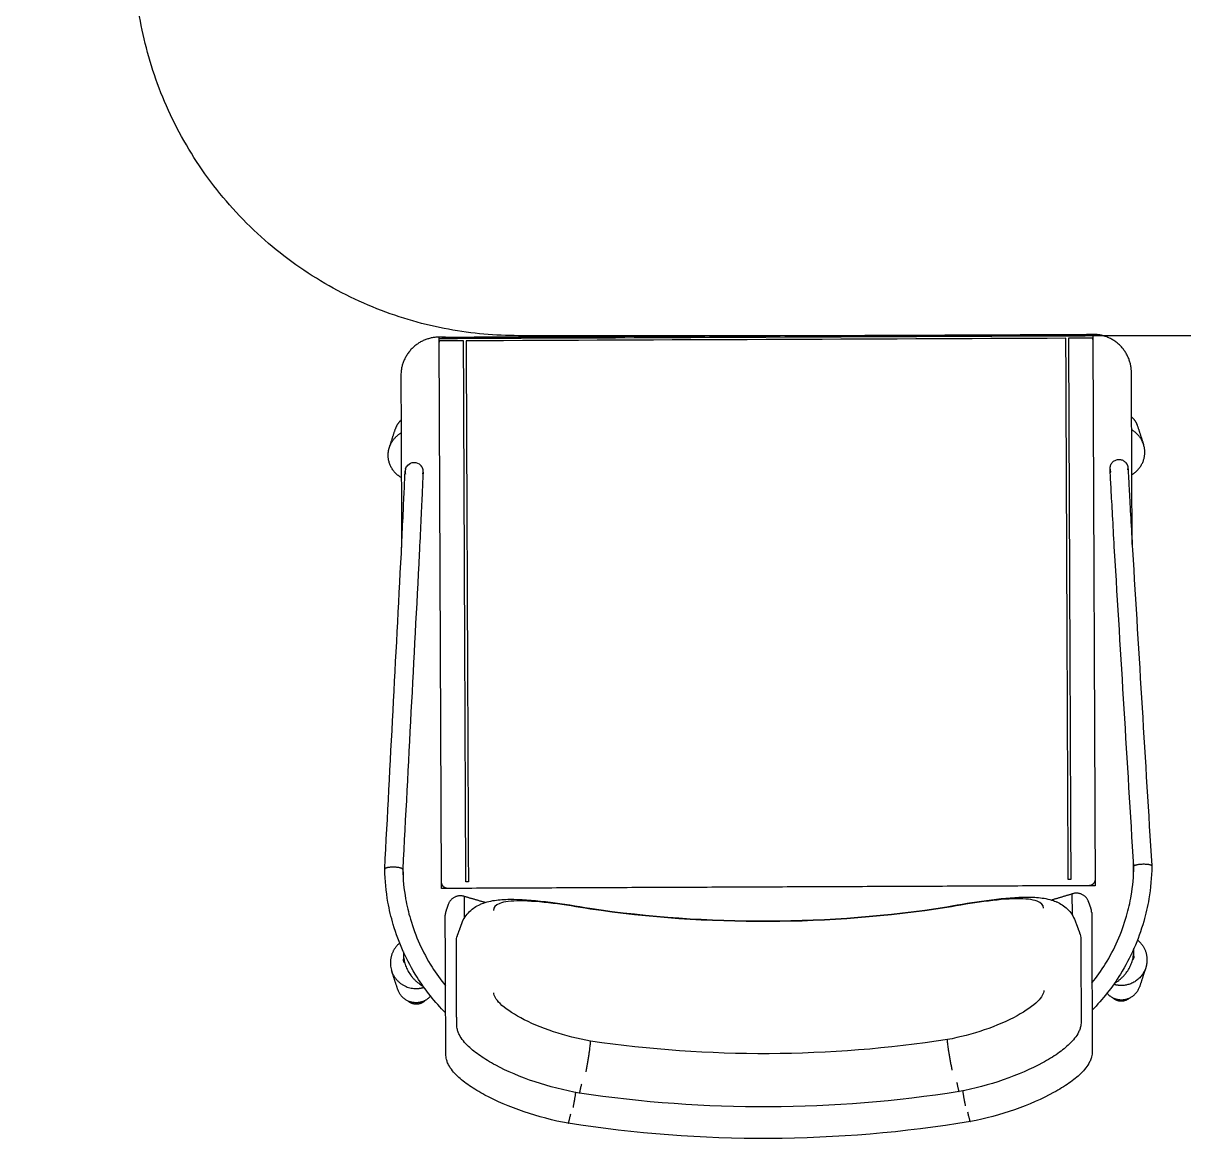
# Model space of a CAD drawing. Header units: millimetres. Extents: x 3429 to 24139, y -631 to 9878.
# Drawn here: x 8601.2 to 8682.7, y 3957.3 to 4035.6 of the extents above; entities that cross this region are included whole.
import ezdxf

# ---------------------------------------------------------------- set-up
doc = ezdxf.new("R2010")
doc.units = ezdxf.units.MM
for name, color, linetype, lineweight in [('multid_gorunus_3', 23, 'Continuous', 13), ('multid_gorunus_4', 15, 'Continuous', 9), ('multid_gorunus_5', 193, 'Continuous', 5), ('multid_gorunus_6', 54, 'Continuous', 0)]:
    doc.layers.add(name, color=color, linetype=linetype, lineweight=lineweight)

# ---------------------------------------------------------------- blocks, each defined once
blk = doc.blocks.new('sedir-2')
at = {"layer": 'multid_gorunus_3', "lineweight": -3}
blk.add_open_spline([(1517.856, 7853.434), (1517.856, 7798.434), (1517.856, 7763.434)], degree=2, dxfattribs=at)
blk.add_rational_spline([(1517.856, 7763.434), (1517.856, 7733.434), (1487.856, 7733.434)], [1, 0.707106781187, 1], degree=2, dxfattribs=at)
at = {"layer": 'multid_gorunus_4', "lineweight": -3}
for points, degree in [([(1517.747, 7808.245), (1539.247, 7808.337), (1560.747, 7808.428)], 2), ([(1560.747, 7808.428), (1560.751, 7807.428), (1560.756, 7806.429)], 2), ([(1517.747, 7808.245), (1517.748, 7807.995), (1517.75, 7807.745)], 2), ([(1562.497, 7808.096), (1562.243, 7808.003), (1561.99, 7807.911)], 2), ([(1562.835, 7808.156), (1568.255, 7808.179), (1573.676, 7808.202)], 2), ([(1518.055, 7806.346), (1539.155, 7806.436), (1560.255, 7806.526)], 2), ([(1563.05, 7806.651), (1562.218, 7806.647), (1561.386, 7806.644)], 2), ([(1563.481, 7806.863), (1563.948, 7807.038), (1564.414, 7807.213)], 2), ([(1564.415, 7807.213), (1564.583, 7807.276), (1564.758, 7807.306), (1564.933, 7807.307)], 3), ([(1564.933, 7807.307), (1568.146, 7807.321), (1571.359, 7807.334)], 2), ([(1517.956, 7759.245), (1517.856, 7782.745), (1517.756, 7806.245)], 2), ([(1518.056, 7759.246), (1517.99, 7774.912), (1517.923, 7790.579), (1517.856, 7806.245)], 3), ([(1560.256, 7806.326), (1539.156, 7806.236), (1518.056, 7806.146)], 2), ([(1518.056, 7806.146), (1518.123, 7790.546), (1518.189, 7774.946), (1518.256, 7759.347)], 3), ([(1560.756, 7806.428), (1560.856, 7782.928), (1560.956, 7759.429)], 2), ([(1576.779, 7797.792), (1576.778, 7797.799), (1576.777, 7797.806), (1576.776, 7797.813)], 3), ([(1576.902, 7768.18), (1576.903, 7768.187), (1576.904, 7768.194), (1576.905, 7768.201)], 3), ([(1518.256, 7759.347), (1539.356, 7759.437), (1560.456, 7759.526)], 2), ([(1560.456, 7759.327), (1539.357, 7759.237), (1518.257, 7759.147)], 2), ([(1563.252, 7759.226), (1562.42, 7759.222), (1561.589, 7759.219)], 2), ([(1564.621, 7758.675), (1564.153, 7758.846), (1563.685, 7759.017)], 2), ([(1565.141, 7758.586), (1564.966, 7758.585), (1564.791, 7758.613), (1564.622, 7758.675)], 3), ([(1571.567, 7758.613), (1568.354, 7758.599), (1565.141, 7758.586)], 2), ([(1517.963, 7757.745), (1517.964, 7757.495), (1517.965, 7757.245)], 2), ([(1560.962, 7757.929), (1560.963, 7757.679), (1560.964, 7757.429)], 2), ([(1562.203, 7757.956), (1562.457, 7757.866), (1562.712, 7757.776)], 2), ([(1573.891, 7757.765), (1568.47, 7757.742), (1563.05, 7757.719)], 2), ([(1560.964, 7757.429), (1539.465, 7757.337), (1517.965, 7757.245)], 2)]:
    blk.add_open_spline(points, degree=degree, dxfattribs=at)
for points, weights in [([(1560.247, 7808.426), (1560.747, 7808.428), (1560.749, 7807.928)], [1, 0.707106781186, 1]), ([(1517.75, 7807.745), (1517.749, 7807.911), (1517.848, 7808.045)], [1, 0.878679656441, 0.857864376269]), ([(1517.756, 7806.245), (1517.75, 7807.745), (1517.75, 7807.745)], [1, 0.707106779518, 1]), ([(1517.851, 7808.221), (1517.847, 7808.233), (1517.847, 7808.245)], [0.918640772541, 0.951184463522, 0.999999999997]), ([(1518.048, 7808.204), (1518.143, 7808.247), (1518.247, 7808.247)], [0.884091327405, 0.920427730249, 1]), ([(1561.99, 7807.911), (1561.064, 7807.574), (1561.386, 7806.644)], [1, 0.712396798679, 1]), ([(1562.835, 7808.156), (1562.661, 7808.155), (1562.497, 7808.096)], [0.895170103736, 0.932142628837, 1]), ([(1561.386, 7806.644), (1561.636, 7805.841), (1561.868, 7805.032)], [0.997449313068, 0.995532587617, 0.993752909251]), ([(1579.148, 7798.691), (1579.154, 7798.655), (1578.409, 7798.5)], [0.919982607931, 0.754921075134, 1]), ([(1579.122, 7798.675), (1579.12, 7798.686), (1579.118, 7798.697)], [0.979887091893, 0.979900389578, 0.97991370639]), ([(1579.148, 7798.692), (1579.148, 7798.692), (1579.148, 7798.691)], [0.923829718623, 0.922059218781, 0.920333323855]), ([(1576.066, 7797.622), (1576.813, 7797.773), (1576.806, 7797.808)], [1, 0.754711794281, 0.920264707243]), ([(1577.911, 7798.314), (1577.047, 7798.135), (1576.745, 7798.117)], [1, 0.726759951163, 0.963331120209]), ([(1562.394, 7796.862), (1562.396, 7796.852), (1562.455, 7796.852)], [0.920239726964, 0.952376403375, 1]), ([(1575.142, 7797.277), (1573.237, 7796.898), (1572.753, 7796.896)], [1, 0.707106781197, 1]), ([(1562.513, 7769.008), (1562.515, 7769.019), (1562.573, 7769.019)], [0.920239726933, 0.952376403348, 1]), ([(1575.264, 7768.703), (1573.356, 7769.065), (1572.872, 7769.063)], [1, 0.707106781276, 1]), ([(1576.932, 7768.185), (1576.938, 7768.221), (1576.19, 7768.365)], [0.919908362635, 0.754976133394, 1]), ([(1576.874, 7767.876), (1577.177, 7767.86), (1578.042, 7767.689)], [0.963331120326, 0.726759951095, 1]), ([(1579.282, 7767.322), (1579.289, 7767.358), (1578.541, 7767.507)], [0.92033332385, 0.754661051144, 1]), ([(1562.056, 7760.834), (1561.831, 7760.023), (1561.589, 7759.219)], [0.993753497358, 0.995532904313, 0.997449313068]), ([(1560.956, 7759.429), (1560.962, 7757.929), (1560.962, 7757.929)], [1, 0.707106779518, 1]), ([(1517.963, 7757.745), (1517.963, 7757.745), (1517.956, 7759.245)], [1, 0.707106779518, 1]), ([(1561.589, 7759.219), (1561.274, 7758.285), (1562.203, 7757.956)], [1, 0.712396798679, 1]), ([(1518.064, 7757.446), (1517.963, 7757.579), (1517.963, 7757.745)], [0.857861655714, 0.878671726909, 1]), ([(1560.962, 7757.929), (1560.964, 7757.429), (1560.464, 7757.427)], [1, 0.707106781188, 1]), ([(1562.712, 7757.776), (1562.876, 7757.718), (1563.05, 7757.719)], [1, 0.932142628738, 0.895170103627]), ([(1518.465, 7757.247), (1518.361, 7757.247), (1518.265, 7757.288)], [1, 0.920427730249, 0.884091327405])]:
    blk.add_rational_spline(points, weights, degree=2, dxfattribs=at)
for points, knots in [([(1517.856, 7806.245), (1517.855, 7806.497), (1517.854, 7806.748), (1517.853, 7806.981), (1517.852, 7807.235), (1517.851, 7807.467), (1517.85, 7807.659), (1517.849, 7807.852), (1517.848, 7808.005), (1517.848, 7808.105), (1517.848, 7808.197), (1517.847, 7808.245), (1517.847, 7808.245)], [0, 0, 0, 0, 0.758408, 0.758408, 0.758408, 1.580922, 1.580922, 1.580922, 2.403429, 2.403429, 2.403429, 3.161839, 3.161839, 3.161839, 3.161839]), ([(1518.047, 7808.246), (1518.047, 7808.246), (1518.048, 7808.198), (1518.048, 7808.106), (1518.048, 7808.005), (1518.049, 7807.853), (1518.05, 7807.66), (1518.051, 7807.468), (1518.052, 7807.235), (1518.053, 7806.982), (1518.054, 7806.78), (1518.055, 7806.564), (1518.055, 7806.346)], [0.001216, 0.001216, 0.001216, 0.001216, 0.75841, 0.75841, 0.75841, 1.580917, 1.580917, 1.580917, 2.403431, 2.403431, 2.403431, 3.061201, 3.061201, 3.061201, 3.061201]), ([(1573.676, 7808.202), (1573.818, 7808.203), (1573.954, 7808.184), (1574.127, 7808.141), (1574.17, 7808.129), (1574.258, 7808.1), (1574.303, 7808.083), (1574.398, 7808.044), (1574.447, 7808.022), (1574.494, 7807.998), (1574.822, 7807.834), (1575.123, 7807.588), (1575.402, 7807.3), (1575.655, 7807.04), (1575.903, 7806.733), (1576.4, 7806.024), (1576.646, 7805.626), (1576.888, 7805.183), (1577.367, 7804.307), (1577.826, 7803.269), (1578.223, 7802.129), (1578.601, 7801.041), (1578.917, 7799.872), (1579.148, 7798.691)], [0, 0, 0, 0, 0.740063, 0.740063, 0.98905, 0.98905, 1.265263, 1.265263, 1.576335, 1.576335, 1.576335, 3.758492, 3.758492, 3.758492, 5.686983, 5.686983, 7.598105, 7.598105, 7.598105, 11.403584, 11.403584, 11.403584, 15.033923, 15.033923, 15.033923, 15.033923]), ([(1562.394, 7796.862), (1562.197, 7797.918), (1562.023, 7798.966), (1561.891, 7799.941), (1561.747, 7801.005), (1561.654, 7801.957), (1561.636, 7802.805), (1561.626, 7803.233), (1561.636, 7803.627), (1561.711, 7804.393), (1561.781, 7804.792), (1561.912, 7805.167), (1561.934, 7805.229), (1561.957, 7805.291), (1561.994, 7805.38), (1562.006, 7805.407), (1562.017, 7805.433), (1562.145, 7805.719), (1562.317, 7806), (1562.812, 7806.515), (1563.12, 7806.728), (1563.481, 7806.863)], [0, 0, 0, 0, 3.240551, 3.240551, 3.240551, 6.750914, 6.750914, 6.750914, 8.54566, 8.54566, 10.395776, 10.395776, 10.395776, 10.699097, 10.699097, 10.83008, 10.83008, 10.83008, 12.225852, 12.225852, 13.646624, 13.646624, 13.646624, 13.646624]), ([(1571.359, 7807.334), (1571.502, 7807.335), (1571.638, 7807.317), (1571.811, 7807.273), (1571.854, 7807.261), (1571.942, 7807.232), (1571.987, 7807.215), (1572.082, 7807.177), (1572.131, 7807.154), (1572.178, 7807.13), (1572.506, 7806.967), (1572.807, 7806.72), (1573.086, 7806.432), (1573.339, 7806.171), (1573.586, 7805.864), (1574.082, 7805.155), (1574.327, 7804.756), (1574.568, 7804.314), (1575.046, 7803.437), (1575.503, 7802.398), (1575.895, 7801.257), (1576.27, 7800.166), (1576.581, 7798.993), (1576.806, 7797.808)], [0, 0, 0, 0, 0.740571, 0.740571, 0.989606, 0.989606, 1.265864, 1.265864, 1.576979, 1.576979, 1.576979, 3.758642, 3.758642, 3.758642, 5.686884, 5.686884, 7.597972, 7.597972, 7.597972, 11.403212, 11.403212, 11.403212, 15.041507, 15.041507, 15.041507, 15.041507]), ([(1562.492, 7804.394), (1562.255, 7804.393), (1561.871, 7804.04), (1561.703, 7802.431), (1561.936, 7799.873), (1562.269, 7797.842), (1562.455, 7796.852)], [0, 0, 0, 0, 2.936582, 6.167999, 9.480475, 12.604197, 12.604197, 12.604197, 12.604197]), ([(1568.92, 7804.421), (1569.156, 7804.423), (1569.767, 7804.074), (1570.914, 7802.47), (1572.034, 7799.916), (1572.568, 7797.886), (1572.753, 7796.896)], [0, 0, 0, 0, 2.936582, 6.167999, 9.480475, 12.604197, 12.604197, 12.604197, 12.604197]), ([(1579.148, 7798.691), (1580.001, 7793.527), (1580.442, 7788.25), (1580.464, 7783.012), (1580.486, 7777.774), (1580.091, 7772.494), (1579.282, 7767.322)], [0, 0, 0, 0, 15.772829, 15.772829, 15.772829, 31.545658, 31.545658, 31.545658, 31.545658]), ([(1576.806, 7797.808), (1577.578, 7792.917), (1577.978, 7787.957), (1578, 7783.002), (1578.021, 7778.046), (1577.663, 7773.083), (1576.932, 7768.185)], [0, 0, 0, 0, 14.887743, 14.887743, 14.887743, 29.775485, 29.775485, 29.775485, 29.775485]), ([(1562.513, 7769.008), (1563.186, 7773.614), (1563.515, 7778.282), (1563.495, 7782.94), (1563.475, 7787.598), (1563.106, 7792.262), (1562.394, 7796.862)], [0, 0, 0, 0, 13.995792, 13.995792, 13.995792, 27.991457, 27.991457, 27.991457, 27.991457]), ([(1562.455, 7796.852), (1563.162, 7792.26), (1563.9, 7782.941), (1563.242, 7773.617), (1562.573, 7769.019)], [-0.329016, -0.329016, -0.329016, -0.329016, 11.526818, 23.382652, 23.382652, 23.382652, 23.382652]), ([(1572.753, 7796.896), (1573.461, 7792.304), (1574.198, 7782.985), (1573.54, 7773.661), (1572.872, 7769.063)], [-0.329016, -0.329016, -0.329016, -0.329016, 11.526818, 23.382652, 23.382652, 23.382652, 23.382652]), ([(1563.685, 7759.017), (1563.323, 7759.149), (1563.013, 7759.359), (1562.514, 7759.87), (1562.339, 7760.15), (1562.209, 7760.434), (1562.197, 7760.461), (1562.185, 7760.488), (1562.148, 7760.576), (1562.124, 7760.638), (1562.102, 7760.7), (1561.968, 7761.074), (1561.894, 7761.472), (1561.813, 7762.237), (1561.799, 7762.631), (1561.805, 7763.059), (1561.817, 7763.907), (1561.901, 7764.861), (1562.036, 7765.925), (1562.16, 7766.902), (1562.325, 7767.951), (1562.513, 7769.008)], [0, 0, 0, 0, 1.420772, 1.420772, 2.816545, 2.816545, 2.816545, 2.947527, 2.947527, 3.250849, 3.250849, 3.250849, 5.100964, 5.100964, 6.89571, 6.89571, 6.89571, 10.406073, 10.406073, 10.406073, 13.646625, 13.646625, 13.646625, 13.646625]), ([(1562.573, 7769.019), (1562.397, 7768.028), (1562.08, 7765.993), (1561.869, 7763.434), (1562.051, 7761.826), (1562.438, 7761.476), (1562.675, 7761.478)], [0.329072, 0.329072, 0.329072, 0.329072, 3.452793, 6.765269, 9.996686, 12.933269, 12.933269, 12.933269, 12.933269]), ([(1572.872, 7769.063), (1572.695, 7768.071), (1572.179, 7766.036), (1571.08, 7763.473), (1569.947, 7761.86), (1569.339, 7761.506), (1569.103, 7761.505)], [0.329072, 0.329072, 0.329072, 0.329072, 3.452793, 6.765269, 9.996686, 12.933269, 12.933269, 12.933269, 12.933269]), ([(1576.932, 7768.185), (1576.718, 7766.998), (1576.416, 7765.823), (1576.051, 7764.729), (1575.668, 7763.584), (1575.221, 7762.542), (1574.75, 7761.661), (1574.513, 7761.216), (1574.271, 7760.815), (1573.781, 7760.102), (1573.536, 7759.793), (1573.286, 7759.53), (1573.009, 7759.24), (1572.711, 7758.991), (1572.384, 7758.824), (1572.337, 7758.8), (1572.288, 7758.777), (1572.194, 7758.737), (1572.149, 7758.72), (1572.061, 7758.69), (1572.018, 7758.678), (1571.846, 7758.633), (1571.71, 7758.613), (1571.567, 7758.613)], [0, 0, 0, 0, 3.638296, 3.638296, 3.638296, 7.443536, 7.443536, 7.443536, 9.354623, 9.354623, 11.282866, 11.282866, 11.282866, 13.464529, 13.464529, 13.464529, 13.775643, 13.775643, 14.051902, 14.051902, 14.300937, 14.300937, 15.041508, 15.041508, 15.041508, 15.041508]), ([(1579.282, 7767.322), (1579.061, 7766.139), (1578.755, 7764.967), (1578.386, 7763.877), (1577.999, 7762.733), (1577.549, 7761.691), (1577.077, 7760.811), (1576.839, 7760.367), (1576.596, 7759.966), (1576.106, 7759.253), (1575.86, 7758.944), (1575.61, 7758.681), (1575.333, 7758.392), (1575.034, 7758.142), (1574.708, 7757.976), (1574.66, 7757.952), (1574.612, 7757.929), (1574.518, 7757.889), (1574.472, 7757.872), (1574.384, 7757.843), (1574.342, 7757.83), (1574.169, 7757.785), (1574.033, 7757.766), (1573.891, 7757.765)], [0, 0, 0, 0, 3.630339, 3.630339, 3.630339, 7.435818, 7.435818, 7.435818, 9.34694, 9.34694, 11.275431, 11.275431, 11.275431, 13.457588, 13.457588, 13.457588, 13.76866, 13.76866, 14.044873, 14.044873, 14.29386, 14.29386, 15.033923, 15.033923, 15.033923, 15.033923]), ([(1518.065, 7757.246), (1518.065, 7757.246), (1518.065, 7757.294), (1518.064, 7757.386), (1518.064, 7757.486), (1518.063, 7757.639), (1518.062, 7757.831), (1518.062, 7758.024), (1518.061, 7758.256), (1518.059, 7758.51), (1518.058, 7758.743), (1518.057, 7758.994), (1518.056, 7759.246)], [0.001207, 0.001207, 0.001207, 0.001207, 0.758408, 0.758408, 0.758408, 1.580921, 1.580921, 1.580921, 2.403428, 2.403428, 2.403428, 3.161839, 3.161839, 3.161839, 3.161839]), ([(1518.257, 7759.147), (1518.258, 7758.929), (1518.259, 7758.713), (1518.259, 7758.51), (1518.261, 7758.257), (1518.262, 7758.025), (1518.262, 7757.832), (1518.263, 7757.64), (1518.264, 7757.487), (1518.264, 7757.387), (1518.265, 7757.294), (1518.265, 7757.246), (1518.265, 7757.247)], [0.100639, 0.100639, 0.100639, 0.100639, 0.75841, 0.75841, 0.75841, 1.580917, 1.580917, 1.580917, 2.403431, 2.403431, 2.403431, 3.161839, 3.161839, 3.161839, 3.161839])]:
    blk.add_open_spline(points, degree=3, knots=knots, dxfattribs=at)
for points, weights, knots in [([(1560.255, 7806.526), (1560.255, 7806.526), (1560.256, 7806.426), (1560.256, 7806.326), (1560.256, 7806.326)], [1, 0.707106781187, 1, 0.707106781187, 1], [0.3141593, 0.3141593, 0.3141593, 0.4712389, 0.4712389, 0.6283185, 0.6283185, 0.6283185]), ([(1560.456, 7759.526), (1560.456, 7759.526), (1560.456, 7759.427), (1560.456, 7759.327), (1560.456, 7759.327)], [1, 0.707106781187, 1, 0.707106781187, 1], [0.3141593, 0.3141593, 0.3141593, 0.4712389, 0.4712389, 0.6283185, 0.6283185, 0.6283185]), ([(1518.265, 7757.246), (1518.265, 7757.246), (1518.265, 7757.247), (1518.265, 7757.259), (1518.262, 7757.271)], [0.999027964301, 0.99951317298, 1, 0.951423612348, 0.918960028174], [0.47097781, 0.47097781, 0.47097781, 0.4712389, 0.4712389, 0.49729058, 0.49729058, 0.49729058])]:
    blk.add_rational_spline(points, weights, degree=2, knots=knots, dxfattribs=at)
at = {"layer": 'multid_gorunus_5', "lineweight": -3}
for points, degree, knots in [([(1497.635, 8161.259), (1497.873, 8160.858), (1498.11, 8160.457), (1498.327, 8160.039), (1498.544, 8159.621), (1498.739, 8159.187), (1498.934, 8158.753), (1499.106, 8158.306), (1499.279, 8157.859), (1499.428, 8157.399), (1499.577, 8156.94), (1499.702, 8156.47), (1499.827, 8156), (1499.927, 8155.522), (1500.028, 8155.043), (1500.104, 8154.558), (1500.18, 8154.074), (1500.23, 8153.584), (1500.281, 8153.094), (1500.307, 8152.602), (1500.332, 8152.109), (1500.332, 8151.615), (1500.332, 8151.122), (1500.307, 8150.629), (1500.282, 8150.137), (1500.231, 8149.647), (1500.181, 8149.157), (1500.105, 8148.672), (1500.029, 8148.187), (1499.929, 8147.709), (1499.829, 8147.231), (1499.704, 8146.761), (1499.579, 8146.291), (1499.443, 8145.872), (1499.308, 8145.453), (1493.438, 8131.576), (1487.568, 8117.699), (1482.284, 8103.286), (1476.999, 8088.873), (1472.38, 8074.118), (1467.761, 8059.362), (1466.363, 8053.825), (1464.965, 8048.288), (1463.811, 8042.685), (1462.658, 8037.082), (1461.749, 8031.413), (1460.841, 8025.744), (1460.179, 8020.025), (1459.518, 8014.307), (1459.105, 8008.557), (1458.693, 8002.807), (1458.259, 7988.382), (1457.825, 7973.958), (1457.887, 7933.96), (1457.949, 7926.745), (1458.011, 7919.531), (1458.074, 7912.316), (1458.756, 7827.849), (1459.438, 7813.418), (1460.058, 7807.441), (1460.677, 7801.463), (1461.603, 7795.549), (1462.529, 7789.635), (1463.143, 7786.719), (1463.758, 7783.803), (1464.372, 7780.887), (1464.987, 7777.971), (1466.217, 7773.359), (1467.447, 7768.747), (1469.165, 7763.176), (1470.883, 7757.605), (1473.571, 7748.889), (1476.259, 7740.174), (1481.646, 7725.344), (1487.034, 7710.514), (1493.059, 7696.202), (1499.085, 7681.891), (1499.252, 7681.423), (1499.42, 7680.955), (1499.561, 7680.477), (1499.703, 7679.999), (1499.819, 7679.511), (1499.936, 7679.023), (1500.026, 7678.526), (1500.116, 7678.03), (1500.18, 7677.528), (1500.244, 7677.026), (1500.281, 7676.52), (1500.318, 7676.014), (1500.328, 7675.507), (1500.338, 7674.999), (1500.321, 7674.491), (1500.305, 7673.984), (1500.261, 7673.478), (1500.218, 7672.973), (1500.147, 7672.472), (1500.077, 7671.972), (1499.981, 7671.477), (1499.884, 7670.983), (1499.762, 7670.497), (1499.639, 7670.011), (1499.491, 7669.536), (1499.343, 7669.06), (1499.171, 7668.597), (1498.998, 7668.134), (1498.801, 7667.686), (1498.604, 7667.237), (1498.384, 7666.804), (1498.163, 7666.372), (1497.921, 7665.957), (1497.678, 7665.543), (1497.414, 7665.148), (1497.15, 7664.753), (1496.865, 7664.379), (1496.581, 7664.005), (1496.241, 7663.613), (1495.902, 7663.221), (1494.131, 7661.226), (1492.361, 7659.231), (1490.529, 7657.405), (1488.696, 7655.58), (1486.775, 7653.894), (1484.854, 7652.208), (1482.851, 7650.667), (1480.848, 7649.126), (1478.771, 7647.735), (1476.694, 7646.345), (1474.55, 7645.111), (1472.407, 7643.877), (1470.205, 7642.804), (1468.003, 7641.731), (1465.751, 7640.822), (1463.499, 7639.914), (1461.205, 7639.173), (1458.911, 7638.433), (1456.584, 7637.863), (1454.257, 7637.294), (1453.082, 7637.096), (1451.906, 7636.898), (1450.73, 7636.699), (1449.554, 7636.501), (1447.187, 7636.279), (1444.82, 7636.057), (1444.337, 7636.048), (1443.854, 7636.039), (1442.243, 7636.007), (1440.632, 7635.976), (1439.689, 7635.981), (1438.746, 7635.986), (1437.763, 7636.017), (1436.78, 7636.048), (1435.724, 7636.13), (1434.667, 7636.211), (1434, 7636.279), (1433.332, 7636.347), (1433.035, 7636.393), (1432.738, 7636.44), (1431.718, 7636.627), (1430.697, 7636.813), (1429.723, 7637.016), (1428.748, 7637.22), (1427.733, 7637.516), (1426.718, 7637.812), (1425.858, 7638.16), (1424.997, 7638.508), (1424.59, 7638.685), (1424.183, 7638.862), (1423.724, 7639.076), (1423.264, 7639.29), (1422.408, 7639.717), (1421.552, 7640.143), (1420.452, 7640.751), (1419.352, 7641.358), (1418.12, 7642.168), (1416.888, 7642.978), (1416.585, 7643.189), (1416.282, 7643.399), (1415.501, 7643.98), (1414.72, 7644.562), (1414.02, 7645.116), (1413.32, 7645.669), (1412.897, 7646.009), (1412.474, 7646.35), (1411.421, 7647.237), (1410.369, 7648.124), (1409.199, 7649.183), (1408.03, 7650.241), (1407.028, 7651.205), (1406.026, 7652.169), (1405.614, 7652.585), (1405.202, 7653.001), (1404.598, 7653.621), (1403.994, 7654.24), (1403.295, 7654.993), (1402.596, 7655.746), (1402.305, 7656.063), (1402.015, 7656.381), (1401.043, 7657.494), (1400.072, 7658.608), (1399.525, 7659.26), (1398.979, 7659.912), (1398.349, 7660.696), (1397.72, 7661.48), (1397.114, 7662.291), (1396.509, 7663.102), (1395.971, 7663.87), (1395.433, 7664.637), (1394.797, 7665.573), (1394.161, 7666.509), (1391.61, 7670.64), (1389.06, 7674.77), (1386.715, 7679.061), (1384.371, 7683.351), (1382.235, 7687.797), (1380.099, 7692.243), (1378.147, 7696.902), (1376.196, 7701.56), (1375.566, 7703.022), (1374.936, 7704.484), (1374.335, 7705.93), (1373.734, 7707.375), (1373.152, 7708.83), (1372.57, 7710.285), (1372.006, 7711.751), (1371.443, 7713.216), (1370.899, 7714.69), (1370.354, 7716.165), (1369.83, 7717.649), (1369.305, 7719.134), (1368.8, 7720.627), (1368.295, 7722.12), (1367.811, 7723.623), (1367.326, 7725.126), (1366.861, 7726.639), (1366.396, 7728.152), (1365.95, 7729.675), (1365.504, 7731.198), (1365.076, 7732.731), (1364.647, 7734.263), (1364.236, 7735.805), (1363.824, 7737.346), (1363.429, 7738.896), (1363.034, 7740.445), (1362.654, 7742.003), (1362.273, 7743.56), (1361.908, 7745.125), (1361.542, 7746.689), (1361.189, 7748.26), (1360.837, 7749.831), (1360.497, 7751.407), (1360.158, 7752.983), (1359.831, 7754.563), (1359.503, 7756.143), (1359.189, 7757.727), (1358.874, 7759.31), (1358.573, 7760.897), (1358.271, 7762.483), (1357.983, 7764.073), (1357.694, 7765.662), (1357.419, 7767.255), (1357.144, 7768.848), (1356.882, 7770.443), (1356.621, 7772.038), (1356.373, 7773.636), (1356.125, 7775.235), (1355.891, 7776.835), (1355.657, 7778.436), (1355.437, 7780.04), (1355.217, 7781.643), (1355.011, 7783.25), (1354.805, 7784.856), (1354.613, 7786.466), (1354.421, 7788.076), (1354.241, 7789.689), (1354.062, 7791.302), (1353.896, 7792.919), (1353.729, 7794.535), (1353.575, 7796.154), (1353.421, 7797.773), (1353.278, 7799.395), (1353.135, 7801.016), (1353.004, 7802.64), (1352.872, 7804.264), (1352.752, 7805.891), (1352.631, 7807.517), (1352.52, 7809.145), (1352.409, 7810.773), (1352.309, 7812.403), (1352.208, 7814.033), (1352.116, 7815.665), (1352.024, 7817.296), (1351.941, 7818.929), (1351.858, 7820.562), (1351.783, 7822.195), (1351.709, 7823.829), (1351.642, 7825.464), (1351.575, 7827.099), (1351.516, 7828.734), (1351.457, 7830.37), (1351.405, 7832.006), (1351.353, 7903.679), (1351.308, 7905.316), (1351.263, 7906.953), (1351.225, 7908.592), (1351.186, 7910.23), (1351.154, 7911.868), (1351.122, 7913.507), (1351.096, 7915.147), (1351.07, 7916.787), (1351.05, 7918.427), (1351.03, 7920.068), (1351.014, 7921.709), (1350.999, 7923.351), (1350.989, 7924.993), (1350.979, 7926.635), (1350.973, 7928.278), (1350.968, 7929.921), (1350.966, 7931.564), (1350.965, 7933.208), (1350.968, 7934.852), (1350.971, 7936.495), (1350.978, 7938.139), (1350.985, 7972.566), (1350.996, 7974.208), (1351.008, 7975.851), (1351.025, 7977.493), (1351.042, 7979.135), (1351.064, 7980.775), (1351.087, 7982.416), (1351.115, 7984.056), (1351.144, 7985.696), (1351.179, 7987.335), (1351.214, 7988.974), (1351.255, 7990.612), (1351.297, 7992.25), (1351.346, 7993.887), (1351.396, 7995.523), (1351.453, 7997.159), (1351.51, 7998.794), (1351.575, 8000.428), (1351.64, 8002.062), (1351.714, 8003.695), (1351.788, 8005.327), (1351.871, 8006.958), (1351.954, 8008.589), (1352.046, 8010.219), (1352.139, 8011.848), (1352.241, 8013.476), (1352.343, 8015.103), (1352.456, 8016.729), (1352.569, 8018.355), (1352.693, 8019.98), (1352.816, 8021.604), (1352.951, 8023.226), (1353.086, 8024.848), (1353.233, 8026.469), (1353.379, 8028.089), (1353.538, 8029.708), (1353.696, 8031.327), (1353.867, 8032.944), (1354.037, 8034.56), (1354.22, 8036.175), (1354.403, 8037.79), (1354.598, 8039.403), (1354.793, 8041.015), (1355, 8042.625), (1355.208, 8044.235), (1355.428, 8045.843), (1355.648, 8047.45), (1355.88, 8049.055), (1356.113, 8050.66), (1356.358, 8052.261), (1356.604, 8053.863), (1356.862, 8055.461), (1357.121, 8057.059), (1357.393, 8058.654), (1357.664, 8060.249), (1357.949, 8061.84), (1358.234, 8063.432), (1358.532, 8065.019), (1358.83, 8066.607), (1359.142, 8068.19), (1359.453, 8069.774), (1359.779, 8071.353), (1360.104, 8072.932), (1360.443, 8074.507), (1360.782, 8076.081), (1361.135, 8077.651), (1361.488, 8079.22), (1361.856, 8080.783), (1362.223, 8082.347), (1362.606, 8083.904), (1362.988, 8085.461), (1363.386, 8087.011), (1363.784, 8088.561), (1364.197, 8090.104), (1364.611, 8091.647), (1365.041, 8093.182), (1365.471, 8094.717), (1365.917, 8096.244), (1366.364, 8097.771), (1366.827, 8099.289), (1367.291, 8100.807), (1367.773, 8102.317), (1368.254, 8103.826), (1368.753, 8105.325), (1369.253, 8106.825), (1369.771, 8108.314), (1370.289, 8109.804), (1370.826, 8111.283), (1371.363, 8112.763), (1371.919, 8114.232), (1372.475, 8115.701), (1373.051, 8117.16), (1373.626, 8118.619), (1374.232, 8120.094), (1374.837, 8121.569), (1376.924, 8126.796), (1379.011, 8132.024), (1381.336, 8137.003), (1383.661, 8141.982), (1386.245, 8146.77), (1388.83, 8151.558), (1391.674, 8156.154), (1394.518, 8160.749), (1394.976, 8161.423), (1395.433, 8162.096), (1395.971, 8162.863), (1396.509, 8163.63), (1397.114, 8164.441), (1397.72, 8165.252), (1398.349, 8166.037), (1398.979, 8166.821), (1399.525, 8167.473), (1400.072, 8168.125), (1401.043, 8169.238), (1402.015, 8170.352), (1402.305, 8170.67), (1402.596, 8170.987), (1403.295, 8171.74), (1403.994, 8172.493), (1404.598, 8173.112), (1405.202, 8173.731), (1405.614, 8174.148), (1406.026, 8174.564), (1407.028, 8175.528), (1408.03, 8176.491), (1409.199, 8177.55), (1410.369, 8178.609), (1411.421, 8179.496), (1412.474, 8180.383), (1412.897, 8180.723), (1413.32, 8181.063), (1414.02, 8181.617), (1414.72, 8182.171), (1415.501, 8182.753), (1416.282, 8183.334), (1416.585, 8183.544), (1416.888, 8183.754), (1418.12, 8184.564), (1419.352, 8185.374), (1420.452, 8185.982), (1421.552, 8186.589), (1422.408, 8187.016), (1423.264, 8187.443), (1423.724, 8187.657), (1424.183, 8187.871), (1424.59, 8188.048), (1424.997, 8188.225), (1425.858, 8188.573), (1426.718, 8188.921), (1427.733, 8189.217), (1428.748, 8189.513), (1429.723, 8189.716), (1430.697, 8189.92), (1431.718, 8190.106), (1432.738, 8190.293), (1433.035, 8190.339), (1433.332, 8190.386), (1434, 8190.454), (1434.667, 8190.522), (1435.724, 8190.603), (1436.78, 8190.685), (1437.762, 8190.715), (1438.745, 8190.746), (1439.256, 8190.749), (1439.767, 8190.752), (1439.92, 8190.76), (1440.073, 8190.768), (1442.447, 8190.722), (1444.82, 8190.675), (1447.187, 8190.453), (1449.554, 8190.232), (1451.906, 8189.835), (1454.257, 8189.439), (1456.584, 8188.869), (1458.911, 8188.3), (1461.205, 8187.56), (1463.499, 8186.819), (1465.751, 8185.911), (1468.003, 8185.002), (1470.205, 8183.929), (1472.407, 8182.856), (1474.55, 8181.622), (1476.694, 8180.387), (1478.771, 8178.997), (1480.848, 8177.607), (1482.851, 8176.066), (1484.854, 8174.525), (1486.775, 8172.839), (1488.696, 8171.152), (1490.529, 8169.327), (1492.361, 8167.502), (1494.132, 8165.506), (1495.903, 8163.51), (1496.234, 8163.129), (1496.564, 8162.748), (1496.841, 8162.386), (1497.118, 8162.024), (1497.376, 8161.641), (1497.635, 8161.259)], 2, [133, 133, 133, 134, 134, 135, 135, 136, 136, 137, 137, 138, 138, 139, 139, 140, 140, 141, 141, 142, 142, 143, 143, 144, 144, 145, 145, 146, 146, 147, 147, 148, 148, 149, 149, 150, 150, 151, 151, 152, 152, 153, 153, 154, 154, 155, 155, 156, 156, 157, 157, 158, 158, 159, 159, 160, 160, 161, 161, 162, 162, 163, 163, 164, 164, 165, 165, 166, 166, 167, 167, 168, 168, 169, 169, 170, 170, 171, 171, 172, 172, 173, 173, 174, 174, 175, 175, 176, 176, 177, 177, 178, 178, 179, 179, 180, 180, 181, 181, 182, 182, 183, 183, 184, 184, 185, 185, 186, 186, 187, 187, 188, 188, 189, 189, 190, 190, 191, 191, 192, 192, 193, 193, 194, 194, 195, 195, 196, 196, 197, 197, 198, 198, 199, 199, 200, 200, 201, 201, 202, 202, 203, 203, 204, 204, 205, 205, 206, 206, 207, 207, 208, 208, 209, 209, 210, 210, 211, 211, 212, 212, 213, 213, 214, 214, 215, 215, 216, 216, 217, 217, 218, 218, 219, 219, 220, 220, 221, 221, 222, 222, 223, 223, 224, 224, 225, 225, 226, 226, 227, 227, 228, 228, 229, 229, 230, 230, 231, 231, 232, 232, 233, 233, 234, 234, 235, 235, 236, 236, 237, 237, 238, 238, 239, 239, 240, 240, 241, 241, 242, 242, 243, 243, 244, 244, 245, 245, 246, 246, 247, 247, 248, 248, 249, 249, 250, 250, 251, 251, 252, 252, 253, 253, 254, 254, 255, 255, 256, 256, 257, 257, 258, 258, 259, 259, 260, 260, 261, 261, 262, 262, 263, 263, 264, 264, 265, 265, 266, 266, 267, 267, 268, 268, 269, 269, 270, 270, 271, 271, 272, 272, 273, 273, 274, 274, 275, 275, 276, 276, 277, 277, 278, 278, 279, 279, 280, 280, 281, 281, 282, 282, 283, 283, 284, 284, 285, 285, 286, 286, 287, 287, 288, 288, 289, 289, 290, 290, 291, 291, 292, 292, 293, 293, 294, 294, 295, 295, 296, 296, 297, 297, 298, 298, 299, 299, 300, 300, 301, 301, 302, 302, 303, 303, 304, 304, 305, 305, 306, 306, 307, 307, 308, 308, 309, 309, 310, 310, 311, 311, 312, 312, 313, 313, 314, 314, 315, 315, 316, 316, 317, 317, 318, 318, 319, 319, 320, 320, 321, 321, 322, 322, 323, 323, 324, 324, 325, 325, 326, 326, 327, 327, 328, 328, 329, 329, 330, 330, 331, 331, 332, 332, 333, 333, 334, 334, 335, 335, 336, 336, 337, 337, 338, 338, 339, 339, 340, 340, 341, 341, 342, 342, 343, 343, 344, 344, 345, 345, 346, 346, 347, 347, 348, 348, 349, 349, 350, 350, 351, 351, 352, 352, 353, 353, 354, 354, 355, 355, 356, 356, 357, 357, 358, 358, 359, 359, 360, 360, 361, 361, 362, 362, 363, 363, 364, 364, 365, 365, 366, 366, 367, 367, 368, 368, 369, 369, 370, 370, 371, 371, 372, 372, 373, 373, 374, 374, 375, 375, 376, 376, 377, 377, 378, 378, 379, 379, 380, 380, 381, 381, 382, 382, 383, 383, 384, 384, 385, 385, 386, 386, 387, 387, 388, 388, 389, 389, 390, 390, 391, 391, 392, 392, 393, 393, 393]), ([(1534.564, 7811.339), (1542.769, 7811.84), (1550.974, 7812.341), (1559.179, 7812.842), (1559.185, 7812.843), (1559.192, 7812.843), (1559.199, 7812.844)], 3, [0, 0, 0, 0, 25.285273, 25.285273, 25.285273, 25.306818, 25.306818, 25.306818, 25.306818]), ([(1559.054, 7812.171), (1559.053, 7812.229), (1559.054, 7812.317), (1559.061, 7812.429), (1559.069, 7812.512), (1559.081, 7812.59), (1559.094, 7812.659), (1559.111, 7812.72), (1559.129, 7812.769), (1559.148, 7812.806), (1559.172, 7812.835), (1559.189, 7812.843), (1559.2, 7812.844)], 3, [1.099139, 1.099139, 1.099139, 1.099139, 1.272769, 1.363833, 1.457377, 1.552646, 1.648796, 1.744939, 1.840184, 1.933692, 2.024711, 2.160597, 2.160597, 2.160597, 2.160597]), ([(1559.203, 7812.844), (1559.213, 7812.844), (1559.222, 7812.844), (1559.232, 7812.844), (1560.085, 7812.834), (1560.937, 7812.758), (1561.778, 7812.616), (1562.369, 7812.516), (1562.954, 7812.383), (1563.531, 7812.219), (1564.976, 7811.806), (1566.368, 7811.192), (1567.651, 7810.395), (1568.662, 7809.767), (1569.605, 7809.026), (1570.458, 7808.188)], 3, [0.182198, 0.182198, 0.182198, 0.182198, 0.212289, 0.212289, 0.212289, 2.832127, 2.832127, 2.832127, 4.671078, 4.671078, 4.671078, 9.292365, 9.292365, 9.292365, 12.933071, 12.933071, 12.933071, 12.933071]), ([(1559.231, 7811.444), (1559.217, 7811.446), (1559.196, 7811.461), (1559.169, 7811.502), (1559.148, 7811.546), (1559.128, 7811.601), (1559.11, 7811.667), (1559.094, 7811.742), (1559.08, 7811.823), (1559.07, 7811.909), (1559.059, 7812.025), (1559.055, 7812.113), (1559.054, 7812.171)], 3, [0, 0, 0, 0, 0.173529, 0.264552, 0.358063, 0.453313, 0.549461, 0.645617, 0.740891, 0.834439, 0.925507, 1.099139, 1.099139, 1.099139, 1.099139]), ([(1528.187, 7810.988), (1528.188, 7810.988), (1528.189, 7810.989), (1528.192, 7810.989), (1528.195, 7810.989), (1528.203, 7810.989), (1528.208, 7810.99), (1528.233, 7810.991), (1528.26, 7810.992), (1528.369, 7810.998), (1528.478, 7811.004), (1528.621, 7811.012), (1528.772, 7811.021), (1528.961, 7811.031), (1529.185, 7811.043), (1529.414, 7811.056), (1529.678, 7811.07), (1529.975, 7811.087), (1530.568, 7811.119), (1531.289, 7811.159), (1532.091, 7811.203), (1532.855, 7811.245), (1533.694, 7811.291), (1534.564, 7811.339)], 3, [0, 0, 0, 0, 0.166259, 0.166259, 0.387954, 0.387954, 0.609671, 0.609671, 1.275177, 1.275177, 2.608537, 2.608537, 2.608537, 3.986961, 3.986961, 3.986961, 5.393155, 5.393155, 5.393155, 8.218566, 8.218566, 8.218566, 10.909331, 10.909331, 10.909331, 10.909331]), ([(1568.332, 7808.179), (1567.863, 7808.556), (1567.372, 7808.904), (1566.862, 7809.221), (1565.695, 7809.945), (1564.428, 7810.503), (1563.114, 7810.878), (1562.592, 7811.026), (1562.062, 7811.146), (1561.528, 7811.237)], 3, [6.512498, 6.512498, 6.512498, 6.512498, 8.354586, 8.354586, 8.354586, 12.574473, 12.574473, 12.574473, 14.245635, 14.245635, 14.245635, 14.245635]), ([(1534.646, 7809.941), (1533.776, 7809.893), (1532.937, 7809.847), (1532.173, 7809.805), (1531.371, 7809.761), (1530.65, 7809.721), (1530.056, 7809.689), (1529.76, 7809.673), (1529.495, 7809.658), (1529.267, 7809.645), (1529.043, 7809.633), (1528.854, 7809.623), (1528.703, 7809.614), (1528.559, 7809.607), (1528.451, 7809.601), (1528.342, 7809.595), (1528.314, 7809.593), (1528.29, 7809.592), (1528.285, 7809.592), (1528.277, 7809.591), (1528.274, 7809.591), (1528.271, 7809.591), (1528.27, 7809.591), (1528.269, 7809.591)], 3, [0, 0, 0, 0, 2.691056, 2.691056, 2.691056, 5.516467, 5.516467, 5.516467, 6.92266, 6.92266, 6.92266, 8.301084, 8.301084, 8.301084, 9.634444, 9.634444, 10.29995, 10.29995, 10.521667, 10.521667, 10.743362, 10.743362, 10.909621, 10.909621, 10.909621, 10.909621]), ([(1570.673, 7757.751), (1569.826, 7756.905), (1568.888, 7756.155), (1567.882, 7755.519), (1566.605, 7754.711), (1565.219, 7754.085), (1563.777, 7753.661), (1563.203, 7753.492), (1562.621, 7753.355), (1562.032, 7753.25), (1561.191, 7753.101), (1560.337, 7753.017), (1559.483, 7753), (1559.475, 7753), (1559.466, 7753), (1559.458, 7753)], 3, [5.498832, 5.498832, 5.498832, 5.498832, 9.143558, 9.143558, 9.143558, 13.765078, 13.765078, 13.765078, 15.598226, 15.598226, 15.598226, 18.223837, 18.223837, 18.223837, 18.249565, 18.249565, 18.249565, 18.249565]), ([(1561.77, 7754.627), (1562.305, 7754.722), (1562.835, 7754.847), (1563.357, 7755.001), (1564.667, 7755.386), (1565.929, 7755.956), (1567.09, 7756.691), (1567.596, 7757.011), (1568.082, 7757.362), (1568.547, 7757.742)], 3, [0, 0, 0, 0, 1.674378, 1.674378, 1.674378, 5.894369, 5.894369, 5.894369, 7.731608, 7.731608, 7.731608, 7.731608]), ([(1528.244, 7754.623), (1528.135, 7754.656), (1528.035, 7754.714), (1527.953, 7754.793), (1527.817, 7754.922), (1527.739, 7755.1), (1527.738, 7755.287), (1527.738, 7755.474), (1527.814, 7755.652), (1527.948, 7755.783), (1527.96, 7755.794), (1527.973, 7755.805), (1527.985, 7755.816), (1527.998, 7755.826), (1528.01, 7755.836), (1528.023, 7755.846), (1528.037, 7755.856), (1528.05, 7755.865), (1528.064, 7755.874), (1528.078, 7755.883), (1528.092, 7755.891), (1528.106, 7755.899), (1528.12, 7755.906), (1528.135, 7755.914), (1528.149, 7755.921), (1528.164, 7755.927), (1528.178, 7755.933), (1528.193, 7755.94), (1528.208, 7755.945), (1528.223, 7755.95), (1528.238, 7755.955), (1528.253, 7755.96), (1528.268, 7755.964), (1528.283, 7755.968), (1528.298, 7755.971), (1528.313, 7755.975), (1528.328, 7755.978), (1528.343, 7755.98), (1528.357, 7755.982), (1528.372, 7755.985)], 3, [0.188219, 0.188219, 0.188219, 0.188219, 0.531506, 0.531506, 0.531506, 1.099747, 1.099747, 1.099747, 1.667988, 1.667988, 1.667988, 2.667988, 2.667988, 2.667988, 3.667988, 3.667988, 3.667988, 4.667988, 4.667988, 4.667988, 5.667988, 5.667988, 5.667988, 6.667988, 6.667988, 6.667988, 7.667988, 7.667988, 7.667988, 8.667988, 8.667988, 8.667988, 9.667988, 9.667988, 9.667988, 10.667988, 10.667988, 10.667988, 11.667988, 11.667988, 11.667988, 11.667988]), ([(1528.497, 7755.989), (1528.498, 7755.989), (1528.5, 7755.989), (1528.502, 7755.989), (1528.505, 7755.989), (1528.514, 7755.988), (1528.519, 7755.988), (1528.543, 7755.987), (1528.57, 7755.986), (1528.68, 7755.981), (1528.788, 7755.976), (1528.931, 7755.969), (1529.083, 7755.962), (1529.272, 7755.953), (1529.496, 7755.943), (1529.725, 7755.932), (1529.99, 7755.92), (1530.287, 7755.906), (1530.881, 7755.879), (1531.603, 7755.845), (1532.406, 7755.808), (1533.171, 7755.772), (1534.011, 7755.733), (1534.882, 7755.693)], 3, [0, 0, 0, 0, 0.166266, 0.166266, 0.387978, 0.387978, 0.609721, 0.609721, 1.275354, 1.275354, 2.609174, 2.609174, 2.609174, 3.988324, 3.988324, 3.988324, 5.395356, 5.395356, 5.395356, 8.22238, 8.22238, 8.22238, 10.91412, 10.91412, 10.91412, 10.91412]), ([(1534.803, 7754.295), (1533.934, 7754.335), (1533.094, 7754.374), (1532.33, 7754.41), (1531.528, 7754.447), (1530.808, 7754.48), (1530.214, 7754.508), (1529.918, 7754.522), (1529.654, 7754.534), (1529.425, 7754.545), (1529.201, 7754.555), (1529.012, 7754.564), (1528.861, 7754.571), (1528.718, 7754.577), (1528.61, 7754.582), (1528.5, 7754.587), (1528.473, 7754.589), (1528.449, 7754.59), (1528.444, 7754.59), (1528.436, 7754.59), (1528.433, 7754.591), (1528.43, 7754.591), (1528.428, 7754.591), (1528.428, 7754.591)], 3, [0, 0, 0, 0, 2.690344, 2.690344, 2.690344, 5.51416, 5.51416, 5.51416, 6.919504, 6.919504, 6.919504, 8.297232, 8.297232, 8.297232, 9.630118, 9.630118, 10.295487, 10.295487, 10.517179, 10.517179, 10.73886, 10.73886, 10.905118, 10.905118, 10.905118, 10.905118]), ([(1559.455, 7753), (1559.447, 7753), (1559.438, 7753.001), (1559.429, 7753.001), (1551.22, 7753.433), (1543.012, 7753.864), (1534.803, 7754.295)], 3, [0.25313, 0.25313, 0.25313, 0.25313, 0.279629, 0.279629, 0.279629, 25.564902, 25.564902, 25.564902, 25.564902]), ([(1559.474, 7754.4), (1559.461, 7754.398), (1559.44, 7754.383), (1559.412, 7754.341), (1559.392, 7754.298), (1559.373, 7754.242), (1559.355, 7754.176), (1559.34, 7754.101), (1559.327, 7754.019), (1559.317, 7753.933), (1559.307, 7753.818), (1559.304, 7753.729), (1559.304, 7753.671)], 3, [0, 0, 0, 0, 0.173529, 0.264552, 0.358064, 0.453315, 0.549463, 0.64562, 0.740895, 0.834444, 0.925513, 1.099148, 1.099148, 1.099148, 1.099148]), ([(1559.304, 7753.671), (1559.303, 7753.613), (1559.305, 7753.526), (1559.313, 7753.413), (1559.322, 7753.331), (1559.334, 7753.253), (1559.348, 7753.183), (1559.365, 7753.123), (1559.383, 7753.074), (1559.403, 7753.038), (1559.427, 7753.009), (1559.444, 7753.001), (1559.455, 7753)], 3, [1.099148, 1.099148, 1.099148, 1.099148, 1.27278, 1.363846, 1.45739, 1.552659, 1.64881, 1.744953, 1.840199, 1.933706, 2.024726, 2.160599, 2.160599, 2.160599, 2.160599])]:
    blk.add_open_spline(points, degree=degree, knots=knots, dxfattribs=at)
for points, degree in [([(1559.2, 7812.844), (1559.201, 7812.844), (1559.202, 7812.844), (1559.203, 7812.844)], 3), ([(1534.126, 7811.315), (1527.43, 7811.286), (1520.735, 7811.258)], 2), ([(1559.237, 7811.443), (1551.04, 7810.943), (1542.843, 7810.442), (1534.646, 7809.941)], 3), ([(1559.828, 7811.424), (1559.344, 7811.422), (1558.859, 7811.42)], 2), ([(1559.237, 7811.443), (1559.235, 7811.443), (1559.233, 7811.444), (1559.231, 7811.444)], 3), ([(1561.528, 7811.237), (1560.771, 7811.365), (1560.004, 7811.434), (1559.237, 7811.443)], 3), ([(1528.636, 7755.97), (1528.606, 7755.975), (1528.577, 7755.98), (1528.547, 7755.985)], 3), ([(1534.882, 7755.693), (1543.081, 7755.262), (1551.281, 7754.832), (1559.481, 7754.401)], 3), ([(1520.978, 7754.258), (1527.674, 7754.287), (1534.37, 7754.315)], 2), ([(1559.102, 7754.421), (1559.587, 7754.423), (1560.071, 7754.425)], 2), ([(1559.48, 7754.401), (1559.478, 7754.401), (1559.476, 7754.4), (1559.474, 7754.4)], 3), ([(1559.48, 7754.401), (1560.248, 7754.417), (1561.014, 7754.493), (1561.77, 7754.627)], 3), ([(1559.455, 7753), (1559.456, 7753), (1559.457, 7753), (1559.458, 7753)], 3)]:
    blk.add_open_spline(points, degree=degree, dxfattribs=at)
for points, weights in [([(1520.735, 7811.258), (1517.735, 7811.245), (1517.747, 7808.245)], [1, 0.707106781187, 1]), ([(1527.871, 7810.899), (1527.881, 7810.904), (1527.89, 7810.909)], [0.869825098418, 0.871645679099, 0.87366995776]), ([(1528.231, 7809.59), (1528.164, 7809.589), (1528.099, 7809.601)], [1, 0.963388347648, 0.935929608385]), ([(1528.269, 7809.591), (1528.25, 7809.59), (1528.231, 7809.59)], [0.979325846162, 0.989269821709, 1]), ([(1528.269, 7809.591), (1528.387, 7809.597), (1528.497, 7809.64)], [0.979325846162, 0.921411606151, 0.890165042945]), ([(1517.965, 7757.245), (1517.978, 7754.245), (1520.978, 7754.258)], [1, 0.707106781186, 1]), ([(1528.125, 7755.909), (1528.115, 7755.904), (1528.106, 7755.899)], [0.873670558525, 0.871645952602, 0.869825104442]), ([(1528.459, 7755.99), (1528.416, 7755.99), (1528.372, 7755.985)], [1, 0.975592231766, 0.955252424903]), ([(1528.636, 7755.97), (1528.549, 7755.99), (1528.459, 7755.99)], [0.918640772552, 0.951184463531, 1]), ([(1528.244, 7754.623), (1528.333, 7754.595), (1528.428, 7754.591)], [0.903385917404, 0.932721428679, 0.97932622724])]:
    blk.add_rational_spline(points, weights, degree=2, dxfattribs=at)
for points, weights, knots in [([(1528.099, 7809.601), (1527.878, 7809.639), (1527.718, 7809.792), (1527.505, 7809.996), (1527.504, 7810.286), (1527.503, 7810.576), (1527.714, 7810.782), (1527.732, 7810.799), (1527.75, 7810.815), (1527.769, 7810.831), (1527.789, 7810.846), (1527.809, 7810.86), (1527.829, 7810.874), (1527.85, 7810.886), (1527.871, 7810.899), (1527.893, 7810.91), (1527.914, 7810.92), (1527.937, 7810.93), (1527.959, 7810.939), (1527.981, 7810.947), (1528.003, 7810.955), (1528.026, 7810.961), (1528.048, 7810.968)], [0.935929608385, 0.853553390593, 0.853553390593, 0.853553390593, 1, 0.853553390593, 0.853553390593, 0.853553390593, 0.853553390593, 0.853553390593, 0.853553390593, 0.853553390593, 0.853553390593, 0.853553390593, 0.853553390593, 0.853553390593, 0.853553390593, 0.853553390593, 0.853553390593, 0.853553390593, 0.853553390593, 0.853553390593, 0.853553390593], [0.132803, 0.132803, 0.132803, 0.572015, 0.572015, 1.140256, 1.140256, 1.708497, 1.708497, 2.708497, 2.708497, 3.708497, 3.708497, 4.708497, 4.708497, 5.708497, 5.708497, 6.708497, 6.708497, 7.708497, 7.708497, 8.708497, 8.708497, 9.708497, 9.708497, 9.708497]), ([(1528.428, 7754.591), (1528.446, 7754.59), (1528.465, 7754.59), (1528.555, 7754.59), (1528.642, 7754.612)], [0.97932622724, 0.989270027313, 1, 0.951087987782, 0.918512201776], [2.1588332, 2.1588332, 2.1588332, 2.1991149, 2.1991149, 2.3827366, 2.3827366, 2.3827366])]:
    blk.add_rational_spline(points, weights, degree=2, knots=knots, dxfattribs=at)
at = {"layer": 'multid_gorunus_6', "lineweight": -3}
for points in [[(1524.861, 7811.718), (1525.586, 7811.958), (1526.312, 7812.199)], [(1567.149, 7812.373), (1567.877, 7812.139), (1568.604, 7811.904)], [(1565.734, 7811.449), (1565.695, 7811.449), (1565.656, 7811.449)], [(1566.234, 7811.452), (1565.984, 7811.451), (1565.734, 7811.449)], [(1528.312, 7810.985), (1528.269, 7810.987), (1528.225, 7810.99)], [(1565.899, 7754.45), (1565.938, 7754.45), (1565.977, 7754.45)], [(1565.977, 7754.45), (1566.227, 7754.451), (1566.477, 7754.452)], [(1568.851, 7754.02), (1568.125, 7753.779), (1567.4, 7753.538)], [(1526.562, 7753.364), (1525.835, 7753.599), (1525.108, 7753.833)]]:
    blk.add_open_spline(points, degree=2, dxfattribs=at)
for points, weights, knots in [([(1528.679, 7811.291), (1528.101, 7812.306), (1526.933, 7812.301), (1525.765, 7812.296), (1525.196, 7811.277)], [0.869503816033, 0.805222388904, 1, 0.80526011569, 0.869478924208], [-4.186192, -4.186192, -4.186192, -3.141593, -3.141593, -2.097196, -2.097196, -2.097196]), ([(1564.982, 7811.73), (1565.579, 7812.466), (1566.527, 7812.47), (1566.846, 7812.471), (1567.149, 7812.373)], [0.855677167195, 0.835917634799, 1, 0.938051336227, 0.902307696652], [-4.021572, -4.021572, -4.021572, -3.141593, -3.141593, -2.80936, -2.80936, -2.80936]), ([(1567.149, 7812.373), (1568.529, 7811.928), (1568.535, 7810.478), (1568.537, 7810.167), (1568.443, 7809.87)], [0.902307696652, 0.76905544496, 1, 0.939393969399, 0.90386937264], [-2.80936, -2.80936, -2.80936, -1.570796, -1.570796, -1.245764, -1.245764, -1.245764]), ([(1569.137, 7809.352), (1569.646, 7809.803), (1569.643, 7810.483), (1569.639, 7811.57), (1568.604, 7811.904)], [0.854487069094, 0.84186005699, 1, 0.76905544496, 0.902307696652], [0.722686, 0.722686, 0.722686, 1.570796, 1.570796, 2.80936, 2.80936, 2.80936]), ([(1569.475, 7809.786), (1569.74, 7810.075), (1569.738, 7810.467), (1569.737, 7810.826), (1569.507, 7811.102)], [0.853867956505, 0.860340666281, 1, 0.870394157572, 0.855490010591], [0.821799, 0.821799, 0.821799, 1.570796, 1.570796, 2.265877, 2.265877, 2.265877]), ([(1528.048, 7810.968), (1528.135, 7810.989), (1528.225, 7810.99), (1528.269, 7810.99), (1528.312, 7810.985)], [0.918640772552, 0.951184463531, 1, 0.975592231766, 0.955252424904], [2.0158553, 2.0158553, 2.0158553, 2.1991149, 2.1991149, 2.2907446, 2.2907446, 2.2907446]), ([(1565.228, 7754.163), (1565.831, 7753.433), (1566.779, 7753.437), (1568.779, 7753.445), (1568.77, 7755.445), (1568.769, 7755.756), (1568.673, 7756.052)], [0.855670582505, 0.835944995524, 1, 0.707106781187, 1, 0.939457679381, 0.90394408835], [-4.021425, -4.021425, -4.021425, -3.141593, -3.141593, -1.570796, -1.570796, -1.246106, -1.246106, -1.246106]), ([(1569.362, 7756.576), (1569.875, 7756.13), (1569.878, 7755.45), (1569.883, 7754.362), (1568.851, 7754.02)], [0.85448695619, 0.841860764018, 1, 0.76905544496, 0.902307696652], [0.72269, 0.72269, 0.72269, 1.570796, 1.570796, 2.80936, 2.80936, 2.80936]), ([(1569.747, 7754.829), (1569.974, 7755.107), (1569.973, 7755.467), (1569.971, 7755.859), (1569.704, 7756.145)], [0.855484339199, 0.870369480395, 1, 0.860383715934, 0.853871959555], [0.875583, 0.875583, 0.875583, 1.570796, 1.570796, 2.319563, 2.319563, 2.319563]), ([(1528.922, 7754.292), (1528.352, 7753.273), (1527.185, 7753.268), (1526.866, 7753.266), (1526.562, 7753.364)], [0.869478581477, 0.80526063535, 1, 0.938051336227, 0.902307696652], [-4.185987, -4.185987, -4.185987, -3.141593, -3.141593, -2.80936, -2.80936, -2.80936])]:
    blk.add_rational_spline(points, weights, degree=2, knots=knots, dxfattribs=at)
for points, weights in [([(1524.197, 7811.272), (1524.467, 7811.587), (1524.861, 7811.718)], [0.85461862318, 0.846346818902, 0.902307696652]), ([(1568.355, 7809.931), (1567.489, 7811.457), (1565.734, 7811.449)], [0.869655086755, 0.804993748825, 1]), ([(1566.234, 7811.452), (1566.413, 7811.452), (1566.552, 7811.339)], [1, 0.870828173761, 0.85559111707]), ([(1565.977, 7754.45), (1567.732, 7754.457), (1568.585, 7755.99)], [1, 0.805012692552, 0.869642526259]), ([(1524.44, 7754.273), (1524.713, 7753.961), (1525.108, 7753.833)], [0.854612718861, 0.84636681877, 0.902307696652]), ([(1526.562, 7753.364), (1525.824, 7753.602), (1525.439, 7754.277)], [0.902307696652, 0.825708437747, 0.869456424842]), ([(1566.794, 7754.567), (1566.656, 7754.453), (1566.477, 7754.452)], [0.855648933317, 0.871071527677, 1])]:
    blk.add_rational_spline(points, weights, degree=2, dxfattribs=at)

msp = doc.modelspace()

# ---------------------------------------------------------------- block references
at = {"xscale": 0.9, "yscale": 0.9, "zscale": 0.9, "rotation": 270}
msp.add_blockref('sedir-2', (1648.864, 5379.782), dxfattribs=at)

doc.saveas('drawing.dxf')
